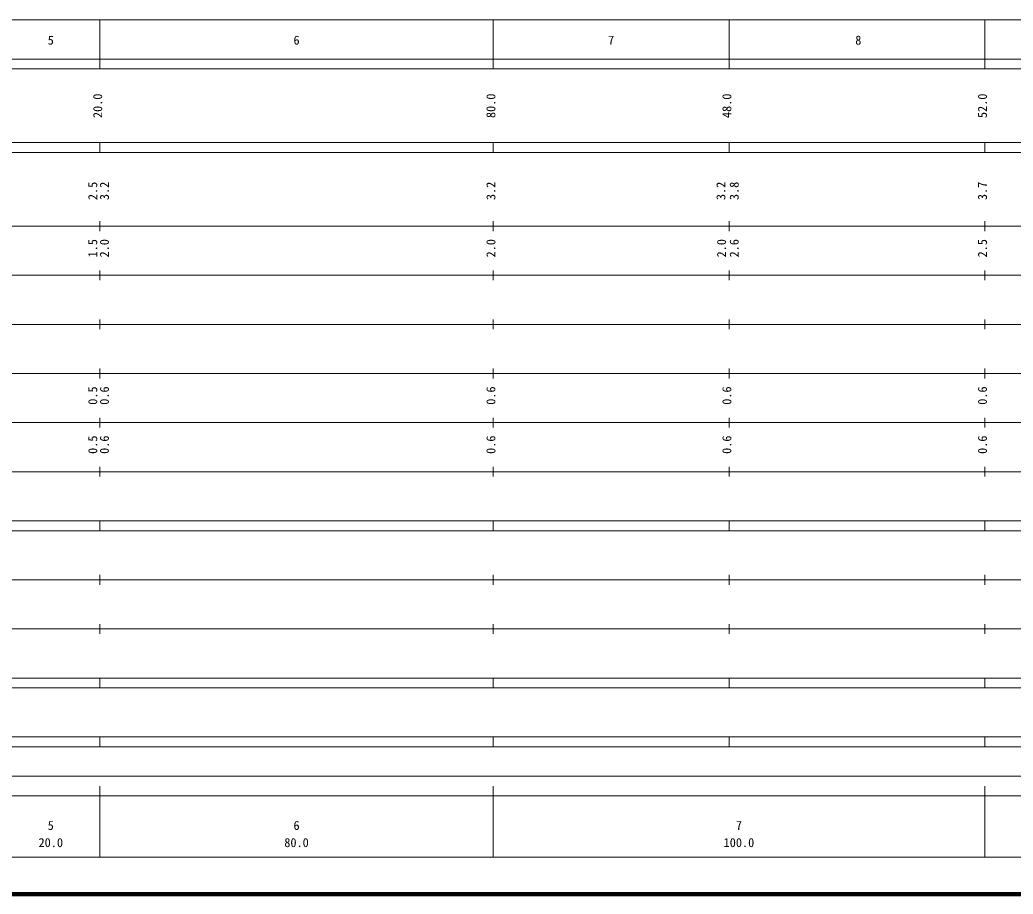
# Model space of a CAD drawing. Units: millimetres on the paper, enlarged 1000 times. Extents: x 40000 to 680000, y 20000 to 380000.
# Drawn here: x 271712 to 473786, y 20000 to 198000 of the extents above; entities that cross this region are included whole.
import ezdxf
from ezdxf.enums import TextEntityAlignment as Align

# ---------------------------------------------------------------- set-up
doc = ezdxf.new("R2010")
doc.units = ezdxf.units.MM
doc.header["$LTSCALE"] = 1000
doc.layers.add('M-TTL', color=2, linetype='Continuous', lineweight=140)
doc.layers.add('M-TTL-BAND', color=7, linetype='Continuous', lineweight=13)
doc.styles.add('ＭＳ ゴシック', font='')
doc.styles.get('ＭＳ ゴシック').set_extended_font_data('MS Gothic')

msp = doc.modelspace()

# ---------------------------------------------------------------- linework, layer by layer
at = {"layer": 'M-TTL'}
msp.add_line((40000, 20000), (680000, 20000), dxfattribs=at)
at = {"layer": 'M-TTL-BAND'}
for p, q in [((68000, 198000), (579000, 198000)), ((288000, 188000), (288000, 198000)), ((368000, 188000), (368000, 198000)), ((416000, 188000), (416000, 198000)), ((468000, 188000), (468000, 198000)), ((40000, 190000), (579000, 190000)), ((40000, 188000), (579000, 188000)), ((40000, 173000), (579000, 173000)), ((288000, 171000), (288000, 173000)), ((368000, 171000), (368000, 173000)), ((416000, 171000), (416000, 173000)), ((468000, 171000), (468000, 173000)), ((40000, 171000), (579000, 171000)), ((40000, 156000), (579000, 156000)), ((288000, 155000), (288000, 157000)), ((368000, 155000), (368000, 157000)), ((416000, 155000), (416000, 157000)), ((468000, 155000), (468000, 157000)), ((46000, 146000), (579000, 146000)), ((288000, 145000), (288000, 147000)), ((368000, 145000), (368000, 147000)), ((416000, 145000), (416000, 147000)), ((468000, 145000), (468000, 147000)), ((52000, 136000), (579000, 136000)), ((288000, 135000), (288000, 137000)), ((368000, 135000), (368000, 137000)), ((416000, 135000), (416000, 137000)), ((468000, 135000), (468000, 137000)), ((46000, 126000), (579000, 126000)), ((288000, 125000), (288000, 127000)), ((368000, 125000), (368000, 127000)), ((416000, 125000), (416000, 127000)), ((468000, 125000), (468000, 127000)), ((52000, 116000), (579000, 116000)), ((288000, 115000), (288000, 117000)), ((368000, 115000), (368000, 117000)), ((416000, 115000), (416000, 117000)), ((468000, 115000), (468000, 117000)), ((46000, 106000), (579000, 106000)), ((288000, 105000), (288000, 107000)), ((368000, 105000), (368000, 107000)), ((416000, 105000), (416000, 107000)), ((468000, 105000), (468000, 107000)), ((40000, 96000), (579000, 96000)), ((288000, 94000), (288000, 96000)), ((368000, 94000), (368000, 96000)), ((416000, 94000), (416000, 96000)), ((468000, 94000), (468000, 96000)), ((40000, 94000), (579000, 94000)), ((288000, 83000), (288000, 85000)), ((368000, 83000), (368000, 85000)), ((416000, 83000), (416000, 85000)), ((468000, 83000), (468000, 85000)), ((49000, 84000), (579000, 84000)), ((288000, 73000), (288000, 75000)), ((368000, 73000), (368000, 75000)), ((416000, 73000), (416000, 75000)), ((468000, 73000), (468000, 75000)), ((40000, 74000), (579000, 74000)), ((40000, 64000), (579000, 64000)), ((288000, 62000), (288000, 64000)), ((368000, 62000), (368000, 64000)), ((416000, 62000), (416000, 64000)), ((468000, 62000), (468000, 64000)), ((40000, 62000), (579000, 62000)), ((40000, 52000), (579000, 52000)), ((288000, 50000), (288000, 52000)), ((368000, 50000), (368000, 52000)), ((416000, 50000), (416000, 52000)), ((468000, 50000), (468000, 52000)), ((40000, 50000), (579000, 50000)), ((250100, 44000), (565000, 44000)), ((288000, 27500), (288000, 42000)), ((368000, 27500), (368000, 42000)), ((468000, 27500), (468000, 42000)), ((40000, 40000), (579000, 40000)), ((68000, 27500), (579000, 27500))]:
    msp.add_line(p, q, dxfattribs=at)

# ---------------------------------------------------------------- texts
at = {"layer": 'M-TTL-BAND', "style": 'ＭＳ ゴシック'}
for s, p in [('5', (278000, 192405)), ('6', (328000, 192405)), ('7', (392009, 192405)), ('8', (442287, 192405)), ('5', (278000, 32523)), ('6', (328000, 32523)), ('7', (418000, 32523)), ('20.0', (278000, 29033)), ('80.0', (328000, 29033)), ('100.0', (418000, 29033))]:
    msp.add_text(s, height=1833, dxfattribs=at).set_placement(p, align=Align.BOTTOM_CENTER)
for s, p in [('20.0', (289000, 180500)), ('80.0', (369000, 180500)), ('48.0', (417000, 180500)), ('52.0', (469000, 180500)), ('2.5', (288000, 163174)), ('3.2', (290370, 163174)), ('3.2', (369000, 163174)), ('3.2', (415793, 163174)), ('3.8', (418500, 163174)), ('3.7', (469000, 163174)), ('1.5', (288000, 151500)), ('2.0', (290370, 151500)), ('2.0', (369000, 151500)), ('2.0', (415921, 151500)), ('2.6', (418500, 151500)), ('2.5', (469000, 151500)), ('0.5', (288000, 121500)), ('0.6', (290370, 121500)), ('0.6', (369000, 121500)), ('0.6', (417000, 121500)), ('0.6', (469000, 121500)), ('0.5', (288000, 111500)), ('0.6', (290370, 111500)), ('0.6', (369000, 111500)), ('0.6', (417000, 111500)), ('0.6', (469000, 111500))]:
    msp.add_text(s, height=1833, rotation=90, dxfattribs=at).set_placement(p, align=Align.BOTTOM_CENTER)

doc.saveas('drawing.dxf')
